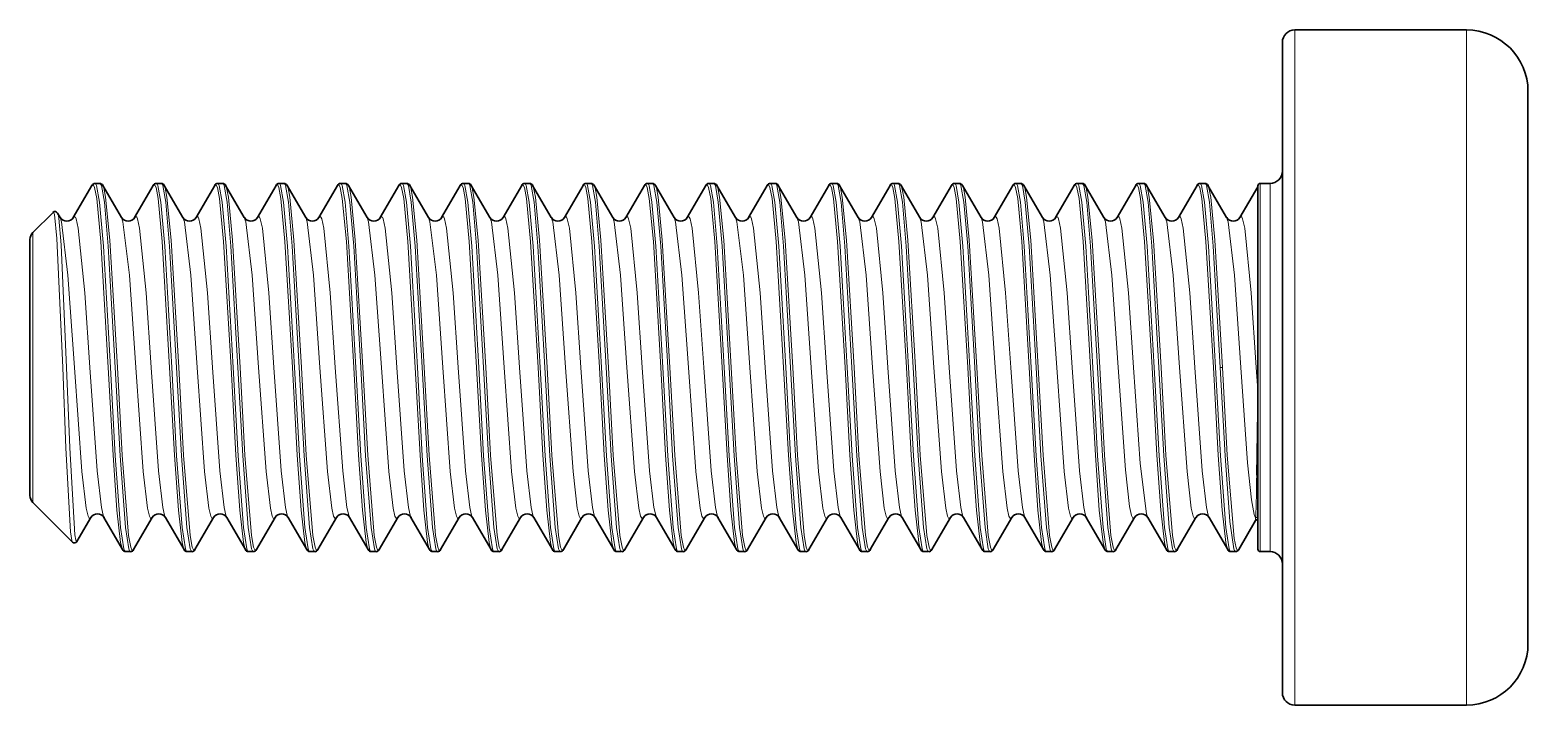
# Model space of a CAD drawing. Extents: x 155 to 1176, y 87 to 946.
# Drawn here: x 567.63 to 579.83, y 713.14 to 718.64 of the extents above; entities that cross this region are included whole.
import ezdxf

# ---------------------------------------------------------------- set-up
doc = ezdxf.new("R2010")
doc.units = 0

msp = doc.modelspace()

# ---------------------------------------------------------------- linework, layer by layer
at = {"color": 7, "lineweight": 13, "ltscale": 0.101711}
for p, q in [((577.932, 714.576), (577.932, 718.644)), ((579.332, 714.576), (579.332, 718.644))]:
    msp.add_line(p, q, dxfattribs=at)
at = {"color": 7, "lineweight": 35, "ltscale": 0.034999}
for p, q in [((577.932, 718.644), (579.332, 718.644)), ((577.932, 713.144), (579.332, 713.144))]:
    msp.add_line(p, q, dxfattribs=at)
at = {"color": 7, "lineweight": 35, "ltscale": 0.098012}
msp.add_line((577.832, 714.624), (577.832, 718.544), dxfattribs=at)
at = {"color": 7, "lineweight": 35, "ltscale": 0.083217}
msp.add_line((579.832, 714.816), (579.832, 718.144), dxfattribs=at)
at = {"color": 7, "lineweight": 35, "ltscale": 0.007571}
for p, q in [((568.137, 717.378), (567.985, 717.116)), ((568.226, 717.378), (568.378, 717.116)), ((568.637, 717.378), (568.485, 717.116)), ((568.726, 717.378), (568.878, 717.116)), ((569.137, 717.378), (568.985, 717.116)), ((569.226, 717.378), (569.378, 717.116)), ((569.637, 717.378), (569.485, 717.116)), ((569.726, 717.378), (569.878, 717.116)), ((570.137, 717.378), (569.985, 717.116)), ((570.226, 717.378), (570.378, 717.116)), ((570.637, 717.378), (570.485, 717.116)), ((570.726, 717.378), (570.878, 717.116)), ((571.137, 717.378), (570.985, 717.116)), ((571.226, 717.378), (571.378, 717.116)), ((571.637, 717.378), (571.485, 717.116)), ((571.726, 717.378), (571.878, 717.116)), ((572.137, 717.378), (571.985, 717.116)), ((572.226, 717.378), (572.378, 717.116)), ((572.637, 717.378), (572.485, 717.116)), ((572.726, 717.378), (572.878, 717.116)), ((573.137, 717.378), (572.985, 717.116)), ((573.226, 717.378), (573.378, 717.116)), ((573.637, 717.378), (573.485, 717.116)), ((573.726, 717.378), (573.878, 717.116)), ((574.137, 717.378), (573.985, 717.116)), ((574.226, 717.378), (574.378, 717.116)), ((574.637, 717.378), (574.485, 717.116)), ((574.726, 717.378), (574.878, 717.116)), ((575.137, 717.378), (574.985, 717.116)), ((575.226, 717.378), (575.378, 717.116)), ((575.637, 717.378), (575.485, 717.116)), ((575.726, 717.378), (575.878, 717.116)), ((576.137, 717.378), (575.985, 717.116)), ((576.226, 717.378), (576.378, 717.116)), ((576.637, 717.378), (576.485, 717.116)), ((576.726, 717.378), (576.878, 717.116)), ((577.137, 717.378), (576.985, 717.116)), ((577.226, 717.378), (577.378, 717.116)), ((568.387, 714.411), (568.235, 714.673)), ((568.476, 714.411), (568.628, 714.673)), ((568.887, 714.411), (568.735, 714.673)), ((568.976, 714.411), (569.128, 714.673)), ((569.387, 714.411), (569.235, 714.673)), ((569.476, 714.411), (569.628, 714.673)), ((569.887, 714.411), (569.735, 714.673)), ((569.976, 714.411), (570.128, 714.673)), ((570.387, 714.411), (570.235, 714.673)), ((570.476, 714.411), (570.628, 714.673)), ((570.887, 714.411), (570.735, 714.673)), ((570.976, 714.411), (571.128, 714.673)), ((571.387, 714.411), (571.235, 714.673)), ((571.476, 714.411), (571.628, 714.673)), ((571.887, 714.411), (571.735, 714.673)), ((571.976, 714.411), (572.128, 714.673)), ((572.387, 714.411), (572.235, 714.673)), ((572.476, 714.411), (572.628, 714.673)), ((572.887, 714.411), (572.735, 714.673)), ((572.976, 714.411), (573.128, 714.673)), ((573.387, 714.411), (573.235, 714.673)), ((573.476, 714.411), (573.628, 714.673)), ((573.887, 714.411), (573.735, 714.673)), ((573.976, 714.411), (574.128, 714.673)), ((574.387, 714.411), (574.235, 714.673)), ((574.476, 714.411), (574.628, 714.673)), ((574.887, 714.411), (574.735, 714.673)), ((574.976, 714.411), (575.128, 714.673)), ((575.387, 714.411), (575.235, 714.673)), ((575.476, 714.411), (575.628, 714.673)), ((575.887, 714.411), (575.735, 714.673)), ((575.976, 714.411), (576.128, 714.673)), ((576.387, 714.411), (576.235, 714.673)), ((576.476, 714.411), (576.628, 714.673)), ((576.887, 714.411), (576.735, 714.673)), ((576.976, 714.411), (577.128, 714.673)), ((577.387, 714.411), (577.235, 714.673))]:
    msp.add_line(p, q, dxfattribs=at)
at = {"color": 7, "lineweight": 35, "ltscale": 0.000984192}
for p, q in [((568.162, 717.394), (568.201, 717.394)), ((568.662, 717.394), (568.701, 717.394)), ((569.162, 717.394), (569.201, 717.394)), ((569.662, 717.394), (569.701, 717.394)), ((570.162, 717.394), (570.201, 717.394)), ((570.662, 717.394), (570.701, 717.394)), ((571.162, 717.394), (571.201, 717.394)), ((571.662, 717.394), (571.701, 717.394)), ((572.162, 717.394), (572.201, 717.394)), ((572.662, 717.394), (572.701, 717.394)), ((573.162, 717.394), (573.201, 717.394)), ((573.662, 717.394), (573.701, 717.394)), ((574.162, 717.394), (574.201, 717.394)), ((574.662, 717.394), (574.701, 717.394)), ((575.162, 717.394), (575.201, 717.394)), ((575.662, 717.394), (575.701, 717.394)), ((576.162, 717.394), (576.201, 717.394)), ((576.662, 717.394), (576.701, 717.394)), ((577.162, 717.394), (577.201, 717.394)), ((568.412, 714.394), (568.451, 714.394)), ((568.912, 714.394), (568.951, 714.394)), ((569.412, 714.394), (569.451, 714.394)), ((569.912, 714.394), (569.951, 714.394)), ((570.412, 714.394), (570.451, 714.394)), ((570.912, 714.394), (570.951, 714.394)), ((571.412, 714.394), (571.451, 714.394)), ((571.912, 714.394), (571.951, 714.394)), ((572.412, 714.394), (572.451, 714.394)), ((572.912, 714.394), (572.951, 714.394)), ((573.412, 714.394), (573.451, 714.394)), ((573.912, 714.394), (573.951, 714.394)), ((574.412, 714.394), (574.451, 714.394)), ((574.912, 714.394), (574.951, 714.394)), ((575.412, 714.394), (575.451, 714.394)), ((575.912, 714.394), (575.951, 714.394)), ((576.412, 714.394), (576.451, 714.394)), ((576.912, 714.394), (576.951, 714.394)), ((577.412, 714.394), (577.451, 714.394))]:
    msp.add_line(p, q, dxfattribs=at)
at = {"color": 7, "lineweight": 35, "ltscale": 0.00726}
msp.add_line((577.631, 717.367), (577.485, 717.116), dxfattribs=at)
at = {"color": 7, "lineweight": 35, "ltscale": 9.55595e-05}
msp.add_line((577.631, 717.367), (577.632, 717.371), dxfattribs=at)
at = {"color": 7, "lineweight": 13, "ltscale": 0.036823}
msp.add_line((577.631, 717.367), (577.631, 715.894), dxfattribs=at)
at = {"color": 7, "lineweight": 35, "ltscale": 0.054738}
msp.add_line((577.632, 715.185), (577.632, 717.374), dxfattribs=at)
at = {"color": 7, "lineweight": 13, "ltscale": 0.055478}
for p, q in [((577.652, 715.175), (577.652, 717.394)), ((577.732, 715.175), (577.732, 717.394))]:
    msp.add_line(p, q, dxfattribs=at)
at = {"color": 7, "lineweight": 35, "ltscale": 0.002}
for p, q in [((577.652, 717.394), (577.732, 717.394)), ((577.652, 714.394), (577.732, 714.394))]:
    msp.add_line(p, q, dxfattribs=at)
at = {"color": 7, "lineweight": 35, "ltscale": 0.005815}
msp.add_line((567.656, 716.994), (567.82, 717.158), dxfattribs=at)
at = {"color": 7, "lineweight": 35, "ltscale": 0.001036}
msp.add_line((567.857, 717.152), (567.878, 717.116), dxfattribs=at)
at = {"color": 7, "lineweight": 35, "ltscale": 0.03856}
msp.add_line((567.632, 715.395), (567.632, 716.937), dxfattribs=at)
at = {"color": 7, "lineweight": 13, "ltscale": 0.040654}
msp.add_line((567.656, 715.367), (567.656, 716.994), dxfattribs=at)
at = {"color": 7, "lineweight": 13, "ltscale": 0.016383}
msp.add_line((567.9, 715.893), (567.925, 715.238), dxfattribs=at)
at = {"color": 7, "lineweight": 13, "ltscale": 0.016338}
msp.add_line((567.931, 715.894), (567.956, 715.241), dxfattribs=at)
at = {"color": 7, "lineweight": 13, "ltscale": 0.017906}
for p, q in [((568.309, 715.179), (568.27, 715.894)), ((568.809, 715.179), (568.77, 715.894)), ((569.309, 715.179), (569.27, 715.894)), ((569.809, 715.179), (569.77, 715.894)), ((570.309, 715.179), (570.27, 715.894)), ((570.809, 715.179), (570.77, 715.894)), ((571.309, 715.179), (571.27, 715.894)), ((571.809, 715.179), (571.77, 715.894)), ((572.309, 715.179), (572.27, 715.894)), ((572.809, 715.179), (572.77, 715.894)), ((573.309, 715.179), (573.27, 715.894)), ((573.809, 715.179), (573.77, 715.894)), ((574.309, 715.179), (574.27, 715.894)), ((574.809, 715.179), (574.77, 715.894)), ((575.309, 715.179), (575.27, 715.894)), ((575.809, 715.179), (575.77, 715.894)), ((576.309, 715.179), (576.27, 715.894)), ((576.809, 715.179), (576.77, 715.894)), ((577.309, 715.179), (577.27, 715.894))]:
    msp.add_line(p, q, dxfattribs=at)
at = {"color": 7, "lineweight": 13, "ltscale": 0.018028}
for p, q in [((568.327, 715.175), (568.287, 715.895)), ((568.827, 715.175), (568.787, 715.895)), ((569.327, 715.175), (569.287, 715.895)), ((569.827, 715.175), (569.787, 715.895)), ((570.327, 715.175), (570.287, 715.895)), ((570.827, 715.175), (570.787, 715.895)), ((571.327, 715.175), (571.287, 715.895)), ((571.827, 715.175), (571.787, 715.895)), ((572.327, 715.175), (572.287, 715.895)), ((572.827, 715.175), (572.787, 715.895)), ((573.327, 715.175), (573.287, 715.895)), ((573.827, 715.175), (573.787, 715.895)), ((574.327, 715.175), (574.287, 715.895)), ((574.827, 715.175), (574.787, 715.895)), ((575.327, 715.175), (575.287, 715.895)), ((575.827, 715.175), (575.787, 715.895)), ((576.327, 715.175), (576.287, 715.895)), ((576.827, 715.175), (576.787, 715.895)), ((577.327, 715.175), (577.287, 715.895))]:
    msp.add_line(p, q, dxfattribs=at)
at = {"color": 7, "lineweight": 13, "ltscale": 0.017982}
for p, q in [((568.326, 715.893), (568.366, 715.175)), ((568.826, 715.893), (568.866, 715.175)), ((569.326, 715.893), (569.366, 715.175)), ((569.826, 715.893), (569.866, 715.175)), ((570.326, 715.893), (570.366, 715.175)), ((570.826, 715.893), (570.866, 715.175)), ((571.326, 715.893), (571.366, 715.175)), ((571.826, 715.893), (571.866, 715.175)), ((572.326, 715.893), (572.366, 715.175)), ((572.826, 715.893), (572.866, 715.175)), ((573.326, 715.893), (573.366, 715.175)), ((573.826, 715.893), (573.866, 715.175)), ((574.326, 715.893), (574.366, 715.175)), ((574.826, 715.893), (574.866, 715.175)), ((575.326, 715.893), (575.366, 715.175)), ((575.826, 715.893), (575.866, 715.175)), ((576.326, 715.893), (576.366, 715.175)), ((576.826, 715.893), (576.866, 715.175)), ((577.326, 715.893), (577.366, 715.175))]:
    msp.add_line(p, q, dxfattribs=at)
at = {"color": 7, "lineweight": 13, "ltscale": 0.017865}
for p, q in [((568.344, 715.894), (568.383, 715.181)), ((568.844, 715.894), (568.883, 715.181)), ((569.344, 715.894), (569.383, 715.181)), ((569.844, 715.894), (569.883, 715.181)), ((570.344, 715.894), (570.383, 715.181)), ((570.844, 715.894), (570.883, 715.181)), ((571.344, 715.894), (571.383, 715.181)), ((571.844, 715.894), (571.883, 715.181)), ((572.344, 715.894), (572.383, 715.181)), ((572.844, 715.894), (572.883, 715.181)), ((573.344, 715.894), (573.383, 715.181)), ((573.844, 715.894), (573.883, 715.181)), ((574.344, 715.894), (574.383, 715.181)), ((574.844, 715.894), (574.883, 715.181)), ((575.344, 715.894), (575.383, 715.181)), ((575.844, 715.894), (575.883, 715.181)), ((576.344, 715.894), (576.383, 715.181)), ((576.844, 715.894), (576.883, 715.181)), ((577.344, 715.894), (577.383, 715.181))]:
    msp.add_line(p, q, dxfattribs=at)
at = {"color": 7, "lineweight": 13, "ltscale": 0.00043243}
msp.add_line((577.344, 715.894), (577.326, 715.893), dxfattribs=at)
at = {"color": 7, "lineweight": 13, "ltscale": 0.004583}
msp.add_line((577.619, 715.894), (577.631, 715.711), dxfattribs=at)
at = {"color": 7, "lineweight": 13, "ltscale": 0.004573}
msp.add_line((577.631, 715.711), (577.631, 715.894), dxfattribs=at)
at = {"color": 7, "lineweight": 13, "ltscale": 0.017363}
msp.add_line((577.622, 715.017), (577.631, 715.711), dxfattribs=at)
at = {"color": 7, "lineweight": 13, "ltscale": 4.64078e-05}
msp.add_line((577.631, 715.711), (577.632, 715.71), dxfattribs=at)
at = {"color": 7, "lineweight": 35, "ltscale": 0.01357}
msp.add_line((567.632, 714.852), (567.632, 715.395), dxfattribs=at)
at = {"color": 7, "lineweight": 13, "ltscale": 0.014305}
msp.add_line((567.656, 714.795), (567.656, 715.367), dxfattribs=at)
at = {"color": 7, "lineweight": 35, "ltscale": 0.019261}
msp.add_line((577.632, 714.414), (577.632, 715.185), dxfattribs=at)
at = {"color": 7, "lineweight": 13, "ltscale": 0.019522}
for p, q in [((577.652, 714.394), (577.652, 715.175)), ((577.732, 714.394), (577.732, 715.175))]:
    msp.add_line(p, q, dxfattribs=at)
at = {"color": 7, "lineweight": 35, "ltscale": 0.029283}
msp.add_line((579.832, 713.644), (579.832, 714.816), dxfattribs=at)
at = {"color": 7, "lineweight": 35, "ltscale": 0.011419}
msp.add_line((567.656, 714.795), (567.979, 714.472), dxfattribs=at)
at = {"color": 7, "lineweight": 35, "ltscale": 0.005623}
msp.add_line((568.015, 714.478), (568.128, 714.673), dxfattribs=at)
at = {"color": 7, "lineweight": 35, "ltscale": 0.00686}
msp.add_line((577.476, 714.411), (577.614, 714.648), dxfattribs=at)
at = {"color": 7, "lineweight": 13, "ltscale": 0.000495911}
msp.add_line((577.614, 714.648), (577.614, 714.668), dxfattribs=at)
at = {"color": 7, "lineweight": 35, "ltscale": 0.034489}
msp.add_line((577.832, 713.244), (577.832, 714.624), dxfattribs=at)
at = {"color": 7, "lineweight": 13, "ltscale": 0.035789}
for p, q in [((577.932, 713.144), (577.932, 714.576)), ((579.332, 713.144), (579.332, 714.576))]:
    msp.add_line(p, q, dxfattribs=at)
at = {"color": 7, "lineweight": 13}
for points in [[(568.27, 715.894), (568.209, 716.921), (568.176, 717.272), (568.159, 717.361), (568.15, 717.381), (568.147, 717.383), (568.146, 717.384), (568.144, 717.384), (568.142, 717.383), (568.137, 717.378)], [(568.287, 715.895), (568.23, 716.883), (568.198, 717.24), (568.174, 717.376), (568.169, 717.389), (568.166, 717.392), (568.163, 717.394), (568.162, 717.394)], [(568.326, 715.893), (568.269, 716.882), (568.238, 717.24), (568.214, 717.376), (568.208, 717.389), (568.205, 717.392), (568.203, 717.394), (568.201, 717.394)], [(568.344, 715.894), (568.282, 716.933), (568.248, 717.282), (568.234, 717.358), (568.226, 717.378)], [(568.77, 715.894), (568.709, 716.921), (568.676, 717.272), (568.659, 717.361), (568.65, 717.381), (568.647, 717.383), (568.646, 717.384), (568.644, 717.384), (568.642, 717.383), (568.637, 717.378)], [(568.787, 715.895), (568.73, 716.883), (568.698, 717.24), (568.674, 717.376), (568.669, 717.389), (568.666, 717.392), (568.663, 717.394), (568.662, 717.394)], [(568.826, 715.893), (568.769, 716.882), (568.738, 717.24), (568.714, 717.376), (568.708, 717.389), (568.705, 717.392), (568.703, 717.394), (568.701, 717.394)], [(568.844, 715.894), (568.782, 716.933), (568.748, 717.282), (568.734, 717.358), (568.726, 717.378)], [(569.27, 715.894), (569.209, 716.921), (569.176, 717.272), (569.159, 717.361), (569.15, 717.381), (569.147, 717.383), (569.146, 717.384), (569.144, 717.384), (569.142, 717.383), (569.137, 717.378)], [(569.287, 715.895), (569.23, 716.883), (569.198, 717.24), (569.174, 717.376), (569.169, 717.389), (569.166, 717.392), (569.163, 717.394), (569.162, 717.394)], [(569.326, 715.893), (569.269, 716.882), (569.238, 717.24), (569.214, 717.376), (569.208, 717.389), (569.205, 717.392), (569.203, 717.394), (569.201, 717.394)], [(569.344, 715.894), (569.282, 716.933), (569.248, 717.282), (569.234, 717.358), (569.226, 717.378)], [(569.77, 715.894), (569.709, 716.921), (569.676, 717.272), (569.659, 717.361), (569.65, 717.381), (569.647, 717.383), (569.646, 717.384), (569.644, 717.384), (569.642, 717.383), (569.637, 717.378)], [(569.787, 715.895), (569.73, 716.883), (569.698, 717.24), (569.674, 717.376), (569.669, 717.389), (569.666, 717.392), (569.663, 717.394), (569.662, 717.394)], [(569.826, 715.893), (569.769, 716.882), (569.738, 717.24), (569.714, 717.376), (569.708, 717.389), (569.705, 717.392), (569.703, 717.394), (569.701, 717.394)], [(569.844, 715.894), (569.782, 716.933), (569.748, 717.282), (569.734, 717.358), (569.726, 717.378)], [(570.27, 715.894), (570.209, 716.921), (570.176, 717.272), (570.159, 717.361), (570.15, 717.381), (570.147, 717.383), (570.146, 717.384), (570.144, 717.384), (570.142, 717.383), (570.137, 717.378)], [(570.287, 715.895), (570.23, 716.883), (570.198, 717.24), (570.174, 717.376), (570.169, 717.389), (570.166, 717.392), (570.163, 717.394), (570.162, 717.394)], [(570.326, 715.893), (570.269, 716.882), (570.238, 717.24), (570.214, 717.376), (570.208, 717.389), (570.205, 717.392), (570.203, 717.394), (570.201, 717.394)], [(570.344, 715.894), (570.282, 716.933), (570.248, 717.282), (570.234, 717.358), (570.226, 717.378)], [(570.77, 715.894), (570.709, 716.921), (570.676, 717.272), (570.659, 717.361), (570.65, 717.381), (570.647, 717.383), (570.646, 717.384), (570.644, 717.384), (570.642, 717.383), (570.637, 717.378)], [(570.787, 715.895), (570.73, 716.883), (570.698, 717.24), (570.674, 717.376), (570.669, 717.389), (570.666, 717.392), (570.663, 717.394), (570.662, 717.394)], [(570.826, 715.893), (570.769, 716.882), (570.738, 717.24), (570.714, 717.376), (570.708, 717.389), (570.705, 717.392), (570.703, 717.394), (570.701, 717.394)], [(570.844, 715.894), (570.782, 716.933), (570.748, 717.282), (570.734, 717.358), (570.726, 717.378)], [(571.27, 715.894), (571.209, 716.921), (571.176, 717.272), (571.159, 717.361), (571.15, 717.381), (571.147, 717.383), (571.146, 717.384), (571.144, 717.384), (571.142, 717.383), (571.137, 717.378)], [(571.287, 715.895), (571.23, 716.883), (571.198, 717.24), (571.174, 717.376), (571.169, 717.389), (571.166, 717.392), (571.163, 717.394), (571.162, 717.394)], [(571.326, 715.893), (571.269, 716.882), (571.238, 717.24), (571.214, 717.376), (571.208, 717.389), (571.205, 717.392), (571.203, 717.394), (571.201, 717.394)], [(571.344, 715.894), (571.282, 716.933), (571.248, 717.282), (571.234, 717.358), (571.226, 717.378)], [(571.77, 715.894), (571.709, 716.921), (571.676, 717.272), (571.659, 717.361), (571.65, 717.381), (571.647, 717.383), (571.646, 717.384), (571.644, 717.384), (571.642, 717.383), (571.637, 717.378)], [(571.787, 715.895), (571.73, 716.883), (571.698, 717.24), (571.674, 717.376), (571.669, 717.389), (571.666, 717.392), (571.663, 717.394), (571.662, 717.394)], [(571.826, 715.893), (571.769, 716.882), (571.738, 717.24), (571.714, 717.376), (571.708, 717.389), (571.705, 717.392), (571.703, 717.394), (571.701, 717.394)], [(571.844, 715.894), (571.782, 716.933), (571.748, 717.282), (571.734, 717.358), (571.726, 717.378)], [(572.27, 715.894), (572.209, 716.921), (572.176, 717.272), (572.159, 717.361), (572.15, 717.381), (572.147, 717.383), (572.146, 717.384), (572.144, 717.384), (572.142, 717.383), (572.137, 717.378)], [(572.287, 715.895), (572.23, 716.883), (572.198, 717.24), (572.174, 717.376), (572.169, 717.389), (572.166, 717.392), (572.163, 717.394), (572.162, 717.394)], [(572.326, 715.893), (572.269, 716.882), (572.238, 717.24), (572.214, 717.376), (572.208, 717.389), (572.205, 717.392), (572.203, 717.394), (572.201, 717.394)], [(572.344, 715.894), (572.282, 716.933), (572.248, 717.282), (572.234, 717.358), (572.226, 717.378)], [(572.77, 715.894), (572.709, 716.921), (572.676, 717.272), (572.659, 717.361), (572.65, 717.381), (572.647, 717.383), (572.646, 717.384), (572.644, 717.384), (572.642, 717.383), (572.637, 717.378)], [(572.787, 715.895), (572.73, 716.883), (572.698, 717.24), (572.674, 717.376), (572.669, 717.389), (572.666, 717.392), (572.663, 717.394), (572.662, 717.394)], [(572.826, 715.893), (572.769, 716.882), (572.738, 717.24), (572.714, 717.376), (572.708, 717.389), (572.705, 717.392), (572.703, 717.394), (572.701, 717.394)], [(572.844, 715.894), (572.782, 716.933), (572.748, 717.282), (572.734, 717.358), (572.726, 717.378)], [(573.27, 715.894), (573.209, 716.921), (573.176, 717.272), (573.159, 717.361), (573.15, 717.381), (573.147, 717.383), (573.146, 717.384), (573.144, 717.384), (573.142, 717.383), (573.137, 717.378)], [(573.287, 715.895), (573.23, 716.883), (573.198, 717.24), (573.174, 717.376), (573.169, 717.389), (573.166, 717.392), (573.163, 717.394), (573.162, 717.394)], [(573.326, 715.893), (573.269, 716.882), (573.238, 717.24), (573.214, 717.376), (573.208, 717.389), (573.205, 717.392), (573.203, 717.394), (573.201, 717.394)], [(573.344, 715.894), (573.282, 716.933), (573.248, 717.282), (573.234, 717.358), (573.226, 717.378)], [(573.77, 715.894), (573.709, 716.921), (573.676, 717.272), (573.659, 717.361), (573.65, 717.381), (573.647, 717.383), (573.646, 717.384), (573.644, 717.384), (573.642, 717.383), (573.637, 717.378)], [(573.787, 715.895), (573.73, 716.883), (573.698, 717.24), (573.674, 717.376), (573.669, 717.389), (573.666, 717.392), (573.663, 717.394), (573.662, 717.394)], [(573.826, 715.893), (573.769, 716.882), (573.738, 717.24), (573.714, 717.376), (573.708, 717.389), (573.705, 717.392), (573.703, 717.394), (573.701, 717.394)], [(573.844, 715.894), (573.782, 716.933), (573.748, 717.282), (573.734, 717.358), (573.726, 717.378)], [(574.27, 715.894), (574.209, 716.921), (574.176, 717.272), (574.159, 717.361), (574.15, 717.381), (574.147, 717.383), (574.146, 717.384), (574.144, 717.384), (574.142, 717.383), (574.137, 717.378)], [(574.287, 715.895), (574.23, 716.883), (574.198, 717.24), (574.174, 717.376), (574.169, 717.389), (574.166, 717.392), (574.163, 717.394), (574.162, 717.394)], [(574.326, 715.893), (574.269, 716.882), (574.238, 717.24), (574.214, 717.376), (574.208, 717.389), (574.205, 717.392), (574.203, 717.394), (574.201, 717.394)], [(574.344, 715.894), (574.282, 716.933), (574.248, 717.282), (574.234, 717.358), (574.226, 717.378)], [(574.77, 715.894), (574.709, 716.921), (574.676, 717.272), (574.659, 717.361), (574.65, 717.381), (574.647, 717.383), (574.646, 717.384), (574.644, 717.384), (574.642, 717.383), (574.637, 717.378)], [(574.787, 715.895), (574.73, 716.883), (574.698, 717.24), (574.674, 717.376), (574.669, 717.389), (574.666, 717.392), (574.663, 717.394), (574.662, 717.394)], [(574.826, 715.893), (574.769, 716.882), (574.738, 717.24), (574.714, 717.376), (574.708, 717.389), (574.705, 717.392), (574.703, 717.394), (574.701, 717.394)], [(574.844, 715.894), (574.782, 716.933), (574.748, 717.282), (574.734, 717.358), (574.726, 717.378)], [(575.27, 715.894), (575.209, 716.921), (575.176, 717.272), (575.159, 717.361), (575.15, 717.381), (575.147, 717.383), (575.146, 717.384), (575.144, 717.384), (575.142, 717.383), (575.137, 717.378)], [(575.287, 715.895), (575.23, 716.883), (575.198, 717.24), (575.174, 717.376), (575.169, 717.389), (575.166, 717.392), (575.163, 717.394), (575.162, 717.394)], [(575.326, 715.893), (575.269, 716.882), (575.238, 717.24), (575.214, 717.376), (575.208, 717.389), (575.205, 717.392), (575.203, 717.394), (575.201, 717.394)], [(575.344, 715.894), (575.282, 716.933), (575.248, 717.282), (575.234, 717.358), (575.226, 717.378)], [(575.77, 715.894), (575.709, 716.921), (575.676, 717.272), (575.659, 717.361), (575.65, 717.381), (575.647, 717.383), (575.646, 717.384), (575.644, 717.384), (575.642, 717.383), (575.637, 717.378)], [(575.787, 715.895), (575.73, 716.883), (575.698, 717.24), (575.674, 717.376), (575.669, 717.389), (575.666, 717.392), (575.663, 717.394), (575.662, 717.394)], [(575.826, 715.893), (575.769, 716.882), (575.738, 717.24), (575.714, 717.376), (575.708, 717.389), (575.705, 717.392), (575.703, 717.394), (575.701, 717.394)], [(575.844, 715.894), (575.782, 716.933), (575.748, 717.282), (575.734, 717.358), (575.726, 717.378)], [(576.27, 715.894), (576.209, 716.921), (576.176, 717.272), (576.159, 717.361), (576.15, 717.381), (576.147, 717.383), (576.146, 717.384), (576.144, 717.384), (576.142, 717.383), (576.137, 717.378)], [(576.287, 715.895), (576.23, 716.883), (576.198, 717.24), (576.174, 717.376), (576.169, 717.389), (576.166, 717.392), (576.163, 717.394), (576.162, 717.394)], [(576.326, 715.893), (576.269, 716.882), (576.238, 717.24), (576.214, 717.376), (576.208, 717.389), (576.205, 717.392), (576.203, 717.394), (576.201, 717.394)], [(576.344, 715.894), (576.282, 716.933), (576.248, 717.282), (576.234, 717.358), (576.226, 717.378)], [(576.77, 715.894), (576.709, 716.921), (576.676, 717.272), (576.659, 717.361), (576.65, 717.381), (576.647, 717.383), (576.646, 717.384), (576.644, 717.384), (576.642, 717.383), (576.637, 717.378)], [(576.787, 715.895), (576.73, 716.883), (576.698, 717.24), (576.674, 717.376), (576.669, 717.389), (576.666, 717.392), (576.663, 717.394), (576.662, 717.394)], [(576.826, 715.893), (576.769, 716.882), (576.738, 717.24), (576.714, 717.376), (576.708, 717.389), (576.705, 717.392), (576.703, 717.394), (576.701, 717.394)], [(576.844, 715.894), (576.782, 716.933), (576.748, 717.282), (576.734, 717.358), (576.726, 717.378)], [(577.27, 715.894), (577.209, 716.921), (577.176, 717.272), (577.159, 717.361), (577.15, 717.381), (577.147, 717.383), (577.146, 717.384), (577.144, 717.384), (577.142, 717.383), (577.137, 717.378)], [(577.287, 715.895), (577.23, 716.883), (577.198, 717.24), (577.174, 717.376), (577.169, 717.389), (577.166, 717.392), (577.163, 717.394), (577.162, 717.394)], [(577.326, 715.893), (577.269, 716.882), (577.238, 717.24), (577.214, 717.376), (577.208, 717.389), (577.205, 717.392), (577.203, 717.394), (577.201, 717.394)], [(577.344, 715.894), (577.282, 716.933), (577.248, 717.282), (577.234, 717.358), (577.226, 717.378)], [(567.82, 717.158), (567.821, 717.159), (567.823, 717.159), (567.824, 717.158), (567.826, 717.155), (567.831, 717.14), (567.852, 716.944), (567.9, 715.893)], [(567.857, 717.152), (567.861, 717.143), (567.867, 717.11), (567.886, 716.893), (567.931, 715.894)], [(567.985, 717.116), (567.989, 717.121), (567.991, 717.123), (567.994, 717.124), (567.996, 717.123), (567.999, 717.122), (568.002, 717.118), (568.008, 717.105), (568.025, 717.03), (568.078, 716.503), (568.119, 715.894)], [(568.485, 717.116), (568.489, 717.121), (568.491, 717.123), (568.494, 717.124), (568.496, 717.123), (568.499, 717.122), (568.502, 717.118), (568.508, 717.105), (568.525, 717.03), (568.578, 716.503), (568.619, 715.894)], [(568.985, 717.116), (568.989, 717.121), (568.991, 717.123), (568.994, 717.124), (568.996, 717.123), (568.999, 717.122), (569.002, 717.118), (569.008, 717.105), (569.025, 717.03), (569.078, 716.503), (569.119, 715.894)], [(569.485, 717.116), (569.489, 717.121), (569.491, 717.123), (569.494, 717.124), (569.496, 717.123), (569.499, 717.122), (569.502, 717.118), (569.508, 717.105), (569.525, 717.03), (569.578, 716.503), (569.619, 715.894)], [(569.985, 717.116), (569.989, 717.121), (569.991, 717.123), (569.994, 717.124), (569.996, 717.123), (569.999, 717.122), (570.002, 717.118), (570.008, 717.105), (570.025, 717.03), (570.078, 716.503), (570.119, 715.894)], [(570.485, 717.116), (570.489, 717.121), (570.491, 717.123), (570.494, 717.124), (570.496, 717.123), (570.499, 717.122), (570.502, 717.118), (570.508, 717.105), (570.525, 717.03), (570.578, 716.503), (570.619, 715.894)], [(570.985, 717.116), (570.989, 717.121), (570.991, 717.123), (570.994, 717.124), (570.996, 717.123), (570.999, 717.122), (571.002, 717.118), (571.008, 717.105), (571.025, 717.03), (571.078, 716.503), (571.119, 715.894)], [(571.485, 717.116), (571.489, 717.121), (571.491, 717.123), (571.494, 717.124), (571.496, 717.123), (571.499, 717.122), (571.502, 717.118), (571.508, 717.105), (571.525, 717.03), (571.578, 716.503), (571.619, 715.894)], [(571.985, 717.116), (571.989, 717.121), (571.991, 717.123), (571.994, 717.124), (571.996, 717.123), (571.999, 717.122), (572.002, 717.118), (572.008, 717.105), (572.025, 717.03), (572.078, 716.503), (572.119, 715.894)], [(572.485, 717.116), (572.489, 717.121), (572.491, 717.123), (572.494, 717.124), (572.496, 717.123), (572.499, 717.122), (572.502, 717.118), (572.508, 717.105), (572.525, 717.03), (572.578, 716.503), (572.619, 715.894)], [(572.985, 717.116), (572.989, 717.121), (572.991, 717.123), (572.994, 717.124), (572.996, 717.123), (572.999, 717.122), (573.002, 717.118), (573.008, 717.105), (573.025, 717.03), (573.078, 716.503), (573.119, 715.894)], [(573.485, 717.116), (573.489, 717.121), (573.491, 717.123), (573.494, 717.124), (573.496, 717.123), (573.499, 717.122), (573.502, 717.118), (573.508, 717.105), (573.525, 717.03), (573.578, 716.503), (573.619, 715.894)], [(573.985, 717.116), (573.989, 717.121), (573.991, 717.123), (573.994, 717.124), (573.996, 717.123), (573.999, 717.122), (574.002, 717.118), (574.008, 717.105), (574.025, 717.03), (574.078, 716.503), (574.119, 715.894)], [(574.485, 717.116), (574.489, 717.121), (574.491, 717.123), (574.494, 717.124), (574.496, 717.123), (574.499, 717.122), (574.502, 717.118), (574.508, 717.105), (574.525, 717.03), (574.578, 716.503), (574.619, 715.894)], [(574.985, 717.116), (574.989, 717.121), (574.991, 717.123), (574.994, 717.124), (574.996, 717.123), (574.999, 717.122), (575.002, 717.118), (575.008, 717.105), (575.025, 717.03), (575.078, 716.503), (575.119, 715.894)], [(575.485, 717.116), (575.489, 717.121), (575.491, 717.123), (575.494, 717.124), (575.496, 717.123), (575.499, 717.122), (575.502, 717.118), (575.508, 717.105), (575.525, 717.03), (575.578, 716.503), (575.619, 715.894)], [(575.985, 717.116), (575.989, 717.121), (575.991, 717.123), (575.994, 717.124), (575.996, 717.123), (575.999, 717.122), (576.002, 717.118), (576.008, 717.105), (576.025, 717.03), (576.078, 716.503), (576.119, 715.894)], [(576.485, 717.116), (576.489, 717.121), (576.491, 717.123), (576.494, 717.124), (576.496, 717.123), (576.499, 717.122), (576.502, 717.118), (576.508, 717.105), (576.525, 717.03), (576.578, 716.503), (576.619, 715.894)], [(576.985, 717.116), (576.989, 717.121), (576.991, 717.123), (576.994, 717.124), (576.996, 717.123), (576.999, 717.122), (577.002, 717.118), (577.008, 717.105), (577.025, 717.03), (577.078, 716.503), (577.119, 715.894)], [(577.485, 717.116), (577.489, 717.121), (577.491, 717.123), (577.494, 717.124), (577.496, 717.123), (577.499, 717.122), (577.502, 717.118), (577.508, 717.105), (577.525, 717.03), (577.578, 716.503), (577.619, 715.894)], [(567.878, 717.116), (567.89, 717.082), (567.942, 716.646), (567.994, 715.894)], [(568.378, 717.116), (568.39, 717.082), (568.442, 716.646), (568.494, 715.894)], [(568.878, 717.116), (568.89, 717.082), (568.942, 716.646), (568.994, 715.894)], [(569.378, 717.116), (569.39, 717.082), (569.442, 716.646), (569.494, 715.894)], [(569.878, 717.116), (569.89, 717.082), (569.942, 716.646), (569.994, 715.894)], [(570.378, 717.116), (570.39, 717.082), (570.442, 716.646), (570.494, 715.894)], [(570.878, 717.116), (570.89, 717.082), (570.942, 716.646), (570.994, 715.894)], [(571.378, 717.116), (571.39, 717.082), (571.442, 716.646), (571.494, 715.894)], [(571.878, 717.116), (571.89, 717.082), (571.942, 716.646), (571.994, 715.894)], [(572.378, 717.116), (572.39, 717.082), (572.442, 716.646), (572.494, 715.894)], [(572.878, 717.116), (572.89, 717.082), (572.942, 716.646), (572.994, 715.894)], [(573.378, 717.116), (573.39, 717.082), (573.442, 716.646), (573.494, 715.894)], [(573.878, 717.116), (573.89, 717.082), (573.942, 716.646), (573.994, 715.894)], [(574.378, 717.116), (574.39, 717.082), (574.442, 716.646), (574.494, 715.894)], [(574.878, 717.116), (574.89, 717.082), (574.942, 716.646), (574.994, 715.894)], [(575.378, 717.116), (575.39, 717.082), (575.442, 716.646), (575.494, 715.894)], [(575.878, 717.116), (575.89, 717.082), (575.942, 716.646), (575.994, 715.894)], [(576.378, 717.116), (576.39, 717.082), (576.442, 716.646), (576.494, 715.894)], [(576.878, 717.116), (576.89, 717.082), (576.942, 716.646), (576.994, 715.894)], [(577.378, 717.116), (577.39, 717.082), (577.442, 716.646), (577.494, 715.894)], [(567.994, 715.894), (568.055, 715.046), (568.09, 714.749), (568.105, 714.683), (568.114, 714.668), (568.118, 714.665), (568.122, 714.666), (568.126, 714.669), (568.128, 714.673)], [(568.119, 715.894), (568.179, 715.053), (568.214, 714.755), (568.228, 714.69), (568.235, 714.673)], [(568.494, 715.894), (568.555, 715.046), (568.59, 714.749), (568.605, 714.683), (568.614, 714.668), (568.618, 714.665), (568.622, 714.666), (568.626, 714.669), (568.628, 714.673)], [(568.619, 715.894), (568.679, 715.053), (568.714, 714.755), (568.728, 714.69), (568.735, 714.673)], [(568.994, 715.894), (569.055, 715.046), (569.09, 714.749), (569.105, 714.683), (569.114, 714.668), (569.118, 714.665), (569.122, 714.666), (569.126, 714.669), (569.128, 714.673)], [(569.119, 715.894), (569.179, 715.053), (569.214, 714.755), (569.228, 714.69), (569.235, 714.673)], [(569.494, 715.894), (569.555, 715.046), (569.59, 714.749), (569.605, 714.683), (569.614, 714.668), (569.618, 714.665), (569.622, 714.666), (569.626, 714.669), (569.628, 714.673)], [(569.619, 715.894), (569.679, 715.053), (569.714, 714.755), (569.728, 714.69), (569.735, 714.673)], [(569.994, 715.894), (570.055, 715.046), (570.09, 714.749), (570.105, 714.683), (570.114, 714.668), (570.118, 714.665), (570.122, 714.666), (570.126, 714.669), (570.128, 714.673)], [(570.119, 715.894), (570.179, 715.053), (570.214, 714.755), (570.228, 714.69), (570.235, 714.673)], [(570.494, 715.894), (570.555, 715.046), (570.59, 714.749), (570.605, 714.683), (570.614, 714.668), (570.618, 714.665), (570.622, 714.666), (570.626, 714.669), (570.628, 714.673)], [(570.619, 715.894), (570.679, 715.053), (570.714, 714.755), (570.728, 714.69), (570.735, 714.673)], [(570.994, 715.894), (571.055, 715.046), (571.09, 714.749), (571.105, 714.683), (571.114, 714.668), (571.118, 714.665), (571.122, 714.666), (571.126, 714.669), (571.128, 714.673)], [(571.119, 715.894), (571.179, 715.053), (571.214, 714.755), (571.228, 714.69), (571.235, 714.673)], [(571.494, 715.894), (571.555, 715.046), (571.59, 714.749), (571.605, 714.683), (571.614, 714.668), (571.618, 714.665), (571.622, 714.666), (571.626, 714.669), (571.628, 714.673)], [(571.619, 715.894), (571.679, 715.053), (571.714, 714.755), (571.728, 714.69), (571.735, 714.673)], [(571.994, 715.894), (572.055, 715.046), (572.09, 714.749), (572.105, 714.683), (572.114, 714.668), (572.118, 714.665), (572.122, 714.666), (572.126, 714.669), (572.128, 714.673)], [(572.119, 715.894), (572.179, 715.053), (572.214, 714.755), (572.228, 714.69), (572.235, 714.673)], [(572.494, 715.894), (572.555, 715.046), (572.59, 714.749), (572.605, 714.683), (572.614, 714.668), (572.618, 714.665), (572.622, 714.666), (572.626, 714.669), (572.628, 714.673)], [(572.619, 715.894), (572.679, 715.053), (572.714, 714.755), (572.728, 714.69), (572.735, 714.673)], [(572.994, 715.894), (573.055, 715.046), (573.09, 714.749), (573.105, 714.683), (573.114, 714.668), (573.118, 714.665), (573.122, 714.666), (573.126, 714.669), (573.128, 714.673)], [(573.119, 715.894), (573.179, 715.053), (573.214, 714.755), (573.228, 714.69), (573.235, 714.673)], [(573.494, 715.894), (573.555, 715.046), (573.59, 714.749), (573.605, 714.683), (573.614, 714.668), (573.618, 714.665), (573.622, 714.666), (573.626, 714.669), (573.628, 714.673)], [(573.619, 715.894), (573.679, 715.053), (573.714, 714.755), (573.728, 714.69), (573.735, 714.673)], [(573.994, 715.894), (574.055, 715.046), (574.09, 714.749), (574.105, 714.683), (574.114, 714.668), (574.118, 714.665), (574.122, 714.666), (574.126, 714.669), (574.128, 714.673)], [(574.119, 715.894), (574.179, 715.053), (574.214, 714.755), (574.228, 714.69), (574.235, 714.673)], [(574.494, 715.894), (574.555, 715.046), (574.59, 714.749), (574.605, 714.683), (574.614, 714.668), (574.618, 714.665), (574.622, 714.666), (574.626, 714.669), (574.628, 714.673)], [(574.619, 715.894), (574.679, 715.053), (574.714, 714.755), (574.728, 714.69), (574.735, 714.673)], [(574.994, 715.894), (575.055, 715.046), (575.09, 714.749), (575.105, 714.683), (575.114, 714.668), (575.118, 714.665), (575.122, 714.666), (575.126, 714.669), (575.128, 714.673)], [(575.119, 715.894), (575.179, 715.053), (575.214, 714.755), (575.228, 714.69), (575.235, 714.673)], [(575.494, 715.894), (575.555, 715.046), (575.59, 714.749), (575.605, 714.683), (575.614, 714.668), (575.618, 714.665), (575.622, 714.666), (575.626, 714.669), (575.628, 714.673)], [(575.619, 715.894), (575.679, 715.053), (575.714, 714.755), (575.728, 714.69), (575.735, 714.673)], [(575.994, 715.894), (576.055, 715.046), (576.09, 714.749), (576.105, 714.683), (576.114, 714.668), (576.118, 714.665), (576.122, 714.666), (576.126, 714.669), (576.128, 714.673)], [(576.119, 715.894), (576.179, 715.053), (576.214, 714.755), (576.228, 714.69), (576.235, 714.673)], [(576.494, 715.894), (576.553, 715.06), (576.588, 714.761), (576.603, 714.689), (576.612, 714.671), (576.615, 714.667), (576.617, 714.665), (576.621, 714.665), (576.624, 714.667), (576.628, 714.673)], [(576.619, 715.894), (576.674, 715.112), (576.725, 714.701), (576.735, 714.673)], [(576.994, 715.894), (577.055, 715.046), (577.09, 714.749), (577.105, 714.683), (577.114, 714.668), (577.118, 714.665), (577.122, 714.666), (577.126, 714.669), (577.128, 714.673)], [(577.119, 715.894), (577.179, 715.053), (577.214, 714.755), (577.228, 714.69), (577.235, 714.673)], [(577.494, 715.894), (577.549, 715.118), (577.579, 714.817), (577.601, 714.698), (577.612, 714.67), (577.614, 714.668)], [(567.925, 715.238), (567.963, 714.556), (567.973, 714.485), (567.977, 714.475), (567.979, 714.472)], [(567.956, 715.241), (567.998, 714.53), (568.005, 714.487), (568.009, 714.477), (568.011, 714.476), (568.012, 714.475), (568.013, 714.476), (568.015, 714.478)], [(568.387, 714.411), (568.382, 714.423), (568.371, 714.468), (568.341, 714.732), (568.309, 715.179)], [(568.412, 714.394), (568.41, 714.395), (568.407, 714.397), (568.404, 714.401), (568.398, 714.417), (568.371, 714.59), (568.327, 715.175)], [(568.451, 714.394), (568.45, 714.395), (568.447, 714.397), (568.444, 714.401), (568.437, 714.417), (568.41, 714.59), (568.366, 715.175)], [(568.476, 714.411), (568.472, 714.405), (568.469, 714.404), (568.467, 714.405), (568.466, 714.405), (568.463, 714.409), (568.454, 714.431), (568.436, 714.526), (568.383, 715.181)], [(568.887, 714.411), (568.882, 714.423), (568.871, 714.468), (568.841, 714.732), (568.809, 715.179)], [(568.912, 714.394), (568.91, 714.395), (568.907, 714.397), (568.904, 714.401), (568.898, 714.417), (568.871, 714.59), (568.827, 715.175)], [(568.951, 714.394), (568.95, 714.395), (568.947, 714.397), (568.944, 714.401), (568.937, 714.417), (568.91, 714.59), (568.866, 715.175)], [(568.976, 714.411), (568.972, 714.405), (568.969, 714.404), (568.967, 714.405), (568.966, 714.405), (568.963, 714.409), (568.954, 714.431), (568.936, 714.526), (568.883, 715.181)], [(569.387, 714.411), (569.382, 714.423), (569.371, 714.468), (569.341, 714.732), (569.309, 715.179)], [(569.412, 714.394), (569.41, 714.395), (569.407, 714.397), (569.404, 714.401), (569.398, 714.417), (569.371, 714.59), (569.327, 715.175)], [(569.451, 714.394), (569.45, 714.395), (569.447, 714.397), (569.444, 714.401), (569.437, 714.417), (569.41, 714.59), (569.366, 715.175)], [(569.476, 714.411), (569.472, 714.405), (569.469, 714.404), (569.467, 714.405), (569.466, 714.405), (569.463, 714.409), (569.454, 714.431), (569.436, 714.526), (569.383, 715.181)], [(569.887, 714.411), (569.882, 714.423), (569.871, 714.468), (569.841, 714.732), (569.809, 715.179)], [(569.912, 714.394), (569.91, 714.395), (569.907, 714.397), (569.904, 714.401), (569.898, 714.417), (569.871, 714.59), (569.827, 715.175)], [(569.951, 714.394), (569.95, 714.395), (569.947, 714.397), (569.944, 714.401), (569.937, 714.417), (569.91, 714.59), (569.866, 715.175)], [(569.976, 714.411), (569.972, 714.405), (569.969, 714.404), (569.967, 714.405), (569.966, 714.405), (569.963, 714.409), (569.954, 714.431), (569.936, 714.526), (569.883, 715.181)], [(570.387, 714.411), (570.382, 714.423), (570.371, 714.468), (570.341, 714.732), (570.309, 715.179)], [(570.412, 714.394), (570.41, 714.395), (570.407, 714.397), (570.404, 714.401), (570.398, 714.417), (570.371, 714.59), (570.327, 715.175)], [(570.451, 714.394), (570.45, 714.395), (570.447, 714.397), (570.444, 714.401), (570.437, 714.417), (570.41, 714.59), (570.366, 715.175)], [(570.476, 714.411), (570.472, 714.405), (570.469, 714.404), (570.467, 714.405), (570.466, 714.405), (570.463, 714.409), (570.454, 714.431), (570.436, 714.526), (570.383, 715.181)], [(570.887, 714.411), (570.882, 714.423), (570.871, 714.468), (570.841, 714.732), (570.809, 715.179)], [(570.912, 714.394), (570.91, 714.395), (570.907, 714.397), (570.904, 714.401), (570.898, 714.417), (570.871, 714.59), (570.827, 715.175)], [(570.951, 714.394), (570.95, 714.395), (570.947, 714.397), (570.944, 714.401), (570.937, 714.417), (570.91, 714.59), (570.866, 715.175)], [(570.976, 714.411), (570.972, 714.405), (570.969, 714.404), (570.967, 714.405), (570.966, 714.405), (570.963, 714.409), (570.954, 714.431), (570.936, 714.526), (570.883, 715.181)], [(571.387, 714.411), (571.382, 714.423), (571.371, 714.468), (571.341, 714.732), (571.309, 715.179)], [(571.412, 714.394), (571.41, 714.395), (571.407, 714.397), (571.404, 714.401), (571.398, 714.417), (571.371, 714.59), (571.327, 715.175)], [(571.451, 714.394), (571.45, 714.395), (571.447, 714.397), (571.444, 714.401), (571.437, 714.417), (571.41, 714.59), (571.366, 715.175)], [(571.476, 714.411), (571.472, 714.405), (571.469, 714.404), (571.467, 714.405), (571.466, 714.405), (571.463, 714.409), (571.454, 714.431), (571.436, 714.526), (571.383, 715.181)], [(571.887, 714.411), (571.882, 714.423), (571.871, 714.468), (571.841, 714.732), (571.809, 715.179)], [(571.912, 714.394), (571.91, 714.395), (571.907, 714.397), (571.904, 714.401), (571.898, 714.417), (571.871, 714.59), (571.827, 715.175)], [(571.951, 714.394), (571.95, 714.395), (571.947, 714.397), (571.944, 714.401), (571.937, 714.417), (571.91, 714.59), (571.866, 715.175)], [(571.976, 714.411), (571.972, 714.405), (571.969, 714.404), (571.967, 714.405), (571.966, 714.405), (571.963, 714.409), (571.954, 714.431), (571.936, 714.526), (571.883, 715.181)], [(572.387, 714.411), (572.382, 714.423), (572.371, 714.468), (572.341, 714.732), (572.309, 715.179)], [(572.412, 714.394), (572.41, 714.395), (572.407, 714.397), (572.404, 714.401), (572.398, 714.417), (572.371, 714.59), (572.327, 715.175)], [(572.451, 714.394), (572.45, 714.395), (572.447, 714.397), (572.444, 714.401), (572.437, 714.417), (572.41, 714.59), (572.366, 715.175)], [(572.476, 714.411), (572.472, 714.405), (572.469, 714.404), (572.467, 714.405), (572.466, 714.405), (572.463, 714.409), (572.454, 714.431), (572.436, 714.526), (572.383, 715.181)], [(572.887, 714.411), (572.882, 714.423), (572.871, 714.468), (572.841, 714.732), (572.809, 715.179)], [(572.912, 714.394), (572.91, 714.395), (572.907, 714.397), (572.904, 714.401), (572.898, 714.417), (572.871, 714.59), (572.827, 715.175)], [(572.951, 714.394), (572.95, 714.395), (572.947, 714.397), (572.944, 714.401), (572.937, 714.417), (572.91, 714.59), (572.866, 715.175)], [(572.976, 714.411), (572.972, 714.405), (572.969, 714.404), (572.967, 714.405), (572.966, 714.405), (572.963, 714.409), (572.954, 714.431), (572.936, 714.526), (572.883, 715.181)], [(573.387, 714.411), (573.382, 714.423), (573.371, 714.468), (573.341, 714.732), (573.309, 715.179)], [(573.412, 714.394), (573.41, 714.395), (573.407, 714.397), (573.404, 714.401), (573.398, 714.417), (573.371, 714.59), (573.327, 715.175)], [(573.451, 714.394), (573.45, 714.395), (573.447, 714.397), (573.444, 714.401), (573.437, 714.417), (573.41, 714.59), (573.366, 715.175)], [(573.476, 714.411), (573.472, 714.405), (573.469, 714.404), (573.467, 714.405), (573.466, 714.405), (573.463, 714.409), (573.454, 714.431), (573.436, 714.526), (573.383, 715.181)], [(573.887, 714.411), (573.882, 714.423), (573.871, 714.468), (573.841, 714.732), (573.809, 715.179)], [(573.912, 714.394), (573.91, 714.395), (573.907, 714.397), (573.904, 714.401), (573.898, 714.417), (573.871, 714.59), (573.827, 715.175)], [(573.951, 714.394), (573.95, 714.395), (573.947, 714.397), (573.944, 714.401), (573.937, 714.417), (573.91, 714.59), (573.866, 715.175)], [(573.976, 714.411), (573.972, 714.405), (573.969, 714.404), (573.967, 714.405), (573.966, 714.405), (573.963, 714.409), (573.954, 714.431), (573.936, 714.526), (573.883, 715.181)], [(574.387, 714.411), (574.382, 714.423), (574.371, 714.468), (574.341, 714.732), (574.309, 715.179)], [(574.412, 714.394), (574.41, 714.395), (574.407, 714.397), (574.404, 714.401), (574.398, 714.417), (574.371, 714.59), (574.327, 715.175)], [(574.451, 714.394), (574.45, 714.395), (574.447, 714.397), (574.444, 714.401), (574.437, 714.417), (574.41, 714.59), (574.366, 715.175)], [(574.476, 714.411), (574.472, 714.405), (574.469, 714.404), (574.467, 714.405), (574.466, 714.405), (574.463, 714.409), (574.454, 714.431), (574.436, 714.526), (574.383, 715.181)], [(574.887, 714.411), (574.882, 714.423), (574.871, 714.468), (574.841, 714.732), (574.809, 715.179)], [(574.912, 714.394), (574.91, 714.395), (574.907, 714.397), (574.904, 714.401), (574.898, 714.417), (574.871, 714.59), (574.827, 715.175)], [(574.951, 714.394), (574.95, 714.395), (574.947, 714.397), (574.944, 714.401), (574.937, 714.417), (574.91, 714.59), (574.866, 715.175)], [(574.976, 714.411), (574.972, 714.405), (574.969, 714.404), (574.967, 714.405), (574.966, 714.405), (574.963, 714.409), (574.954, 714.431), (574.936, 714.526), (574.883, 715.181)], [(575.387, 714.411), (575.382, 714.423), (575.371, 714.468), (575.341, 714.732), (575.309, 715.179)], [(575.412, 714.394), (575.41, 714.395), (575.407, 714.397), (575.404, 714.401), (575.398, 714.417), (575.371, 714.59), (575.327, 715.175)], [(575.451, 714.394), (575.45, 714.395), (575.447, 714.397), (575.444, 714.401), (575.437, 714.417), (575.41, 714.59), (575.366, 715.175)], [(575.476, 714.411), (575.472, 714.405), (575.469, 714.404), (575.467, 714.405), (575.466, 714.405), (575.463, 714.409), (575.454, 714.431), (575.436, 714.526), (575.383, 715.181)], [(575.887, 714.411), (575.882, 714.423), (575.871, 714.468), (575.841, 714.732), (575.809, 715.179)], [(575.912, 714.394), (575.91, 714.395), (575.907, 714.397), (575.904, 714.401), (575.898, 714.417), (575.871, 714.59), (575.827, 715.175)], [(575.951, 714.394), (575.95, 714.395), (575.947, 714.397), (575.944, 714.401), (575.937, 714.417), (575.91, 714.59), (575.866, 715.175)], [(575.976, 714.411), (575.972, 714.405), (575.969, 714.404), (575.967, 714.405), (575.966, 714.405), (575.963, 714.409), (575.954, 714.431), (575.936, 714.526), (575.883, 715.181)], [(576.387, 714.411), (576.382, 714.423), (576.371, 714.468), (576.341, 714.732), (576.309, 715.179)], [(576.412, 714.394), (576.41, 714.395), (576.407, 714.397), (576.404, 714.401), (576.398, 714.417), (576.371, 714.59), (576.327, 715.175)], [(576.451, 714.394), (576.45, 714.395), (576.447, 714.397), (576.444, 714.401), (576.437, 714.417), (576.41, 714.59), (576.366, 715.175)], [(576.476, 714.411), (576.472, 714.405), (576.469, 714.404), (576.467, 714.405), (576.466, 714.405), (576.463, 714.409), (576.454, 714.431), (576.436, 714.526), (576.383, 715.181)], [(576.887, 714.411), (576.882, 714.423), (576.871, 714.468), (576.841, 714.732), (576.809, 715.179)], [(576.912, 714.394), (576.91, 714.395), (576.907, 714.397), (576.904, 714.401), (576.898, 714.417), (576.871, 714.59), (576.827, 715.175)], [(576.951, 714.394), (576.95, 714.395), (576.947, 714.397), (576.944, 714.401), (576.937, 714.417), (576.91, 714.59), (576.866, 715.175)], [(576.976, 714.411), (576.972, 714.405), (576.969, 714.404), (576.967, 714.405), (576.966, 714.405), (576.963, 714.409), (576.954, 714.431), (576.936, 714.526), (576.883, 715.181)], [(577.387, 714.411), (577.382, 714.423), (577.371, 714.468), (577.341, 714.732), (577.309, 715.179)], [(577.412, 714.394), (577.41, 714.395), (577.407, 714.397), (577.404, 714.401), (577.398, 714.417), (577.371, 714.59), (577.327, 715.175)], [(577.366, 715.175), (577.405, 714.639), (577.437, 714.417), (577.443, 714.403), (577.447, 714.397), (577.448, 714.395), (577.451, 714.394)], [(577.383, 715.181), (577.44, 714.502), (577.456, 714.424), (577.461, 714.411), (577.464, 714.407), (577.466, 714.405), (577.468, 714.404), (577.471, 714.405), (577.472, 714.406), (577.476, 714.411)]]:
    msp.add_lwpolyline(points, dxfattribs=at)
at = {"color": 7, "lineweight": 35}
for centre, radius, start, end in [((577.932, 718.544), 0.1, 90.0336, 179.9664), ((579.332, 718.144), 0.5, 0, 90), ((577.732, 717.494), 0.1, 270.0336, 359.9664), ((568.164, 717.365), 0.0291, 93.2924, 154.5405), ((568.2, 717.365), 0.0291, 25.4737, 86.7101), ((568.663, 717.366), 0.0287, 92.8741, 154.8975), ((568.7, 717.365), 0.0291, 25.4737, 86.7101), ((569.163, 717.366), 0.0287, 92.8741, 154.8975), ((569.2, 717.365), 0.0291, 25.4737, 86.7101), ((569.663, 717.366), 0.0287, 92.8741, 154.8975), ((569.7, 717.365), 0.0291, 25.4737, 86.7101), ((570.163, 717.366), 0.0287, 92.8741, 154.8975), ((570.2, 717.365), 0.0291, 25.4737, 86.7101), ((570.663, 717.366), 0.0287, 92.8741, 154.8975), ((570.7, 717.365), 0.0291, 25.4737, 86.7101), ((571.163, 717.366), 0.0287, 92.8741, 154.8975), ((571.2, 717.365), 0.0291, 25.4737, 86.7101), ((571.663, 717.366), 0.0287, 92.8741, 154.8975), ((571.7, 717.365), 0.0291, 25.4737, 86.7101), ((572.163, 717.366), 0.0287, 92.8741, 154.8975), ((572.2, 717.365), 0.0291, 25.4737, 86.7101), ((572.663, 717.366), 0.0287, 92.8741, 154.8975), ((572.7, 717.365), 0.0291, 25.4737, 86.7101), ((573.163, 717.366), 0.0287, 92.8741, 154.8975), ((573.2, 717.365), 0.0291, 25.4737, 86.7101), ((573.663, 717.366), 0.0287, 92.8741, 154.8975), ((573.7, 717.365), 0.0291, 25.4737, 86.7101), ((574.163, 717.366), 0.0287, 92.8741, 154.8975), ((574.2, 717.365), 0.0291, 25.4737, 86.7101), ((574.663, 717.366), 0.0287, 92.8741, 154.8975), ((574.7, 717.365), 0.0291, 25.4737, 86.7101), ((575.163, 717.366), 0.0287, 92.8741, 154.8975), ((575.2, 717.365), 0.0291, 25.4737, 86.7101), ((575.663, 717.366), 0.0287, 92.8741, 154.8975), ((575.7, 717.365), 0.0291, 25.4737, 86.7101), ((576.163, 717.366), 0.0287, 92.8741, 154.8975), ((576.2, 717.365), 0.0291, 25.4737, 86.7101), ((576.663, 717.366), 0.0287, 92.8741, 154.8975), ((576.7, 717.365), 0.0291, 25.4737, 86.7101), ((577.163, 717.366), 0.0287, 92.8741, 154.8975), ((577.2, 717.365), 0.0291, 25.4737, 86.7101), ((577.652, 717.374), 0.02, 90.0336, 179.9664), ((567.836, 717.142), 0.0231, 26.4786, 134.558), ((567.931, 717.151), 0.0632, 213.5038, 270.9187), ((567.933, 717.151), 0.0632, 269.0819, 326.4745), ((568.431, 717.151), 0.0632, 213.5258, 270.9167), ((568.433, 717.151), 0.0632, 269.0819, 326.4745), ((568.931, 717.151), 0.0632, 213.5258, 270.9167), ((568.933, 717.151), 0.0632, 269.0819, 326.4745), ((569.431, 717.151), 0.0632, 213.5258, 270.9167), ((569.433, 717.151), 0.0632, 269.0819, 326.4745), ((569.931, 717.151), 0.0632, 213.5258, 270.9166), ((569.933, 717.151), 0.0632, 269.0819, 326.4745), ((570.431, 717.151), 0.0632, 213.5258, 270.9167), ((570.433, 717.151), 0.0632, 269.0819, 326.4745), ((570.931, 717.151), 0.0632, 213.5258, 270.9167), ((570.933, 717.151), 0.0632, 269.0819, 326.4745), ((571.431, 717.151), 0.0632, 213.5258, 270.9166), ((571.433, 717.151), 0.0632, 269.0819, 326.4745), ((571.931, 717.151), 0.0632, 213.5258, 270.9167), ((571.933, 717.151), 0.0632, 269.082, 326.4745), ((572.431, 717.151), 0.0632, 213.5258, 270.9167), ((572.433, 717.151), 0.0632, 269.0819, 326.4745), ((572.931, 717.151), 0.0632, 213.5258, 270.9167), ((572.933, 717.151), 0.0632, 269.0819, 326.4745), ((573.431, 717.151), 0.0632, 213.5258, 270.9166), ((573.433, 717.151), 0.0632, 269.0819, 326.4745), ((573.931, 717.151), 0.0632, 213.5258, 270.9167), ((573.933, 717.151), 0.0632, 269.082, 326.4745), ((574.431, 717.151), 0.0632, 213.5258, 270.9167), ((574.433, 717.151), 0.0632, 269.082, 326.4745), ((574.931, 717.151), 0.0632, 213.5258, 270.9167), ((574.933, 717.151), 0.0632, 269.0819, 326.4745), ((575.431, 717.151), 0.0632, 213.5258, 270.9167), ((575.433, 717.151), 0.0632, 269.0819, 326.4745), ((575.931, 717.151), 0.0632, 213.5258, 270.9167), ((575.933, 717.151), 0.0632, 269.082, 326.4745), ((576.431, 717.151), 0.0632, 213.5258, 270.9167), ((576.433, 717.151), 0.0632, 269.082, 326.4745), ((576.931, 717.151), 0.0632, 213.5258, 270.9167), ((576.933, 717.151), 0.0632, 269.082, 326.4745), ((577.431, 717.151), 0.0632, 213.5258, 270.9167), ((577.433, 717.151), 0.0632, 269.082, 326.4745), ((567.712, 716.937), 0.08, 135.0045, 179.9955), ((567.712, 714.852), 0.08, 180.0045, 224.9955), ((568.181, 714.638), 0.0632, 89.0833, 146.4742), ((568.183, 714.638), 0.0632, 33.5255, 90.9181), ((568.681, 714.638), 0.0632, 89.0833, 146.4742), ((568.683, 714.638), 0.0632, 33.5255, 90.918), ((569.181, 714.638), 0.0632, 89.0833, 146.4742), ((569.183, 714.638), 0.0632, 33.5255, 90.9181), ((569.681, 714.638), 0.0632, 89.0833, 146.4742), ((569.683, 714.638), 0.0632, 33.5255, 90.9181), ((570.181, 714.638), 0.0632, 89.0833, 146.4742), ((570.183, 714.638), 0.0632, 33.5255, 90.9181), ((570.681, 714.638), 0.0632, 89.0833, 146.4742), ((570.683, 714.638), 0.0632, 33.5255, 90.9181), ((571.181, 714.638), 0.0632, 89.0833, 146.4742), ((571.183, 714.638), 0.0632, 33.5255, 90.9181), ((571.681, 714.638), 0.0632, 89.0834, 146.4742), ((571.683, 714.638), 0.0632, 33.5255, 90.9181), ((572.181, 714.638), 0.0632, 89.0833, 146.4742), ((572.183, 714.638), 0.0632, 33.5255, 90.9181), ((572.681, 714.638), 0.0632, 89.0833, 146.4742), ((572.683, 714.638), 0.0632, 33.5255, 90.9181), ((573.181, 714.638), 0.0632, 89.0834, 146.4742), ((573.183, 714.638), 0.0632, 33.5255, 90.9181), ((573.681, 714.638), 0.0632, 89.0833, 146.4742), ((573.683, 714.638), 0.0632, 33.5255, 90.9181), ((574.181, 714.638), 0.0632, 89.0834, 146.4742), ((574.183, 714.638), 0.0632, 33.5255, 90.9181), ((574.681, 714.638), 0.0632, 89.0833, 146.4742), ((574.683, 714.638), 0.0632, 33.5255, 90.918), ((575.181, 714.638), 0.0632, 89.0833, 146.4742), ((575.183, 714.638), 0.0632, 33.5255, 90.918), ((575.681, 714.638), 0.0632, 89.0833, 146.4742), ((575.683, 714.638), 0.0632, 33.5255, 90.9181), ((576.181, 714.638), 0.0632, 89.0834, 146.4742), ((576.183, 714.638), 0.0632, 33.5255, 90.9181), ((576.681, 714.638), 0.0632, 89.0834, 146.4742), ((576.683, 714.638), 0.0632, 33.5255, 90.9181), ((577.181, 714.638), 0.0632, 89.0833, 146.4742), ((577.183, 714.638), 0.0632, 33.5255, 90.9181), ((577.622, 714.643), 0.01, 0.0001, 149.8507), ((567.995, 714.488), 0.0227, 225.2793, 333.339), ((568.413, 714.423), 0.0287, 205.1025, 267.1259), ((568.45, 714.423), 0.0291, 273.2899, 334.5263), ((568.913, 714.423), 0.0287, 205.1025, 267.1259), ((568.95, 714.423), 0.0291, 273.2899, 334.5263), ((569.413, 714.423), 0.0287, 205.1025, 267.1259), ((569.45, 714.423), 0.0291, 273.2899, 334.5263), ((569.913, 714.423), 0.0287, 205.1025, 267.1259), ((569.95, 714.423), 0.0291, 273.2899, 334.5263), ((570.413, 714.423), 0.0287, 205.1025, 267.1259), ((570.45, 714.423), 0.0291, 273.2899, 334.5263), ((570.913, 714.423), 0.0287, 205.1025, 267.1259), ((570.95, 714.423), 0.0291, 273.2899, 334.5263), ((571.413, 714.423), 0.0287, 205.1025, 267.1259), ((571.45, 714.423), 0.0291, 273.2899, 334.5263), ((571.913, 714.423), 0.0287, 205.1025, 267.1259), ((571.95, 714.423), 0.0291, 273.2899, 334.5263), ((572.413, 714.423), 0.0287, 205.1025, 267.1259), ((572.45, 714.423), 0.0291, 273.2899, 334.5263), ((572.913, 714.423), 0.0287, 205.1025, 267.1259), ((572.95, 714.423), 0.0291, 273.2899, 334.5263), ((573.413, 714.423), 0.0287, 205.1025, 267.1259), ((573.45, 714.423), 0.0291, 273.2899, 334.5263), ((573.913, 714.423), 0.0287, 205.1025, 267.1259), ((573.95, 714.423), 0.0291, 273.2899, 334.5263), ((574.413, 714.423), 0.0287, 205.1025, 267.1259), ((574.45, 714.423), 0.0291, 273.2899, 334.5263), ((574.913, 714.423), 0.0287, 205.1025, 267.1259), ((574.95, 714.423), 0.0291, 273.2899, 334.5263), ((575.413, 714.423), 0.0287, 205.1025, 267.1259), ((575.45, 714.423), 0.0291, 273.2899, 334.5263), ((575.913, 714.423), 0.0287, 205.1025, 267.1259), ((575.95, 714.423), 0.0291, 273.2899, 334.5263), ((576.413, 714.423), 0.0287, 205.1025, 267.1259), ((576.45, 714.423), 0.0291, 273.2899, 334.5263), ((576.913, 714.423), 0.0287, 205.1025, 267.1259), ((576.95, 714.423), 0.0291, 273.2899, 334.5263), ((577.413, 714.423), 0.0287, 205.1025, 267.1259), ((577.45, 714.424), 0.0293, 273.4745, 334.0985), ((577.652, 714.414), 0.02, 180.0336, 269.9664), ((577.732, 714.294), 0.1, 0.0336, 89.9664), ((579.332, 713.644), 0.5, 270, 360), ((577.932, 713.244), 0.1, 180.0336, 269.9664)]:
    msp.add_arc(centre, radius, start, end, dxfattribs=at)
at = {"color": 7, "lineweight": 13}
for centre, radius, start, end in [((565.896, 715.116), 11.727, 357.8095, 359.5159), ((577.622, 714.663), 0.01, 1.0937, 149.2873)]:
    msp.add_arc(centre, radius, start, end, dxfattribs=at)

doc.saveas('drawing.dxf')
